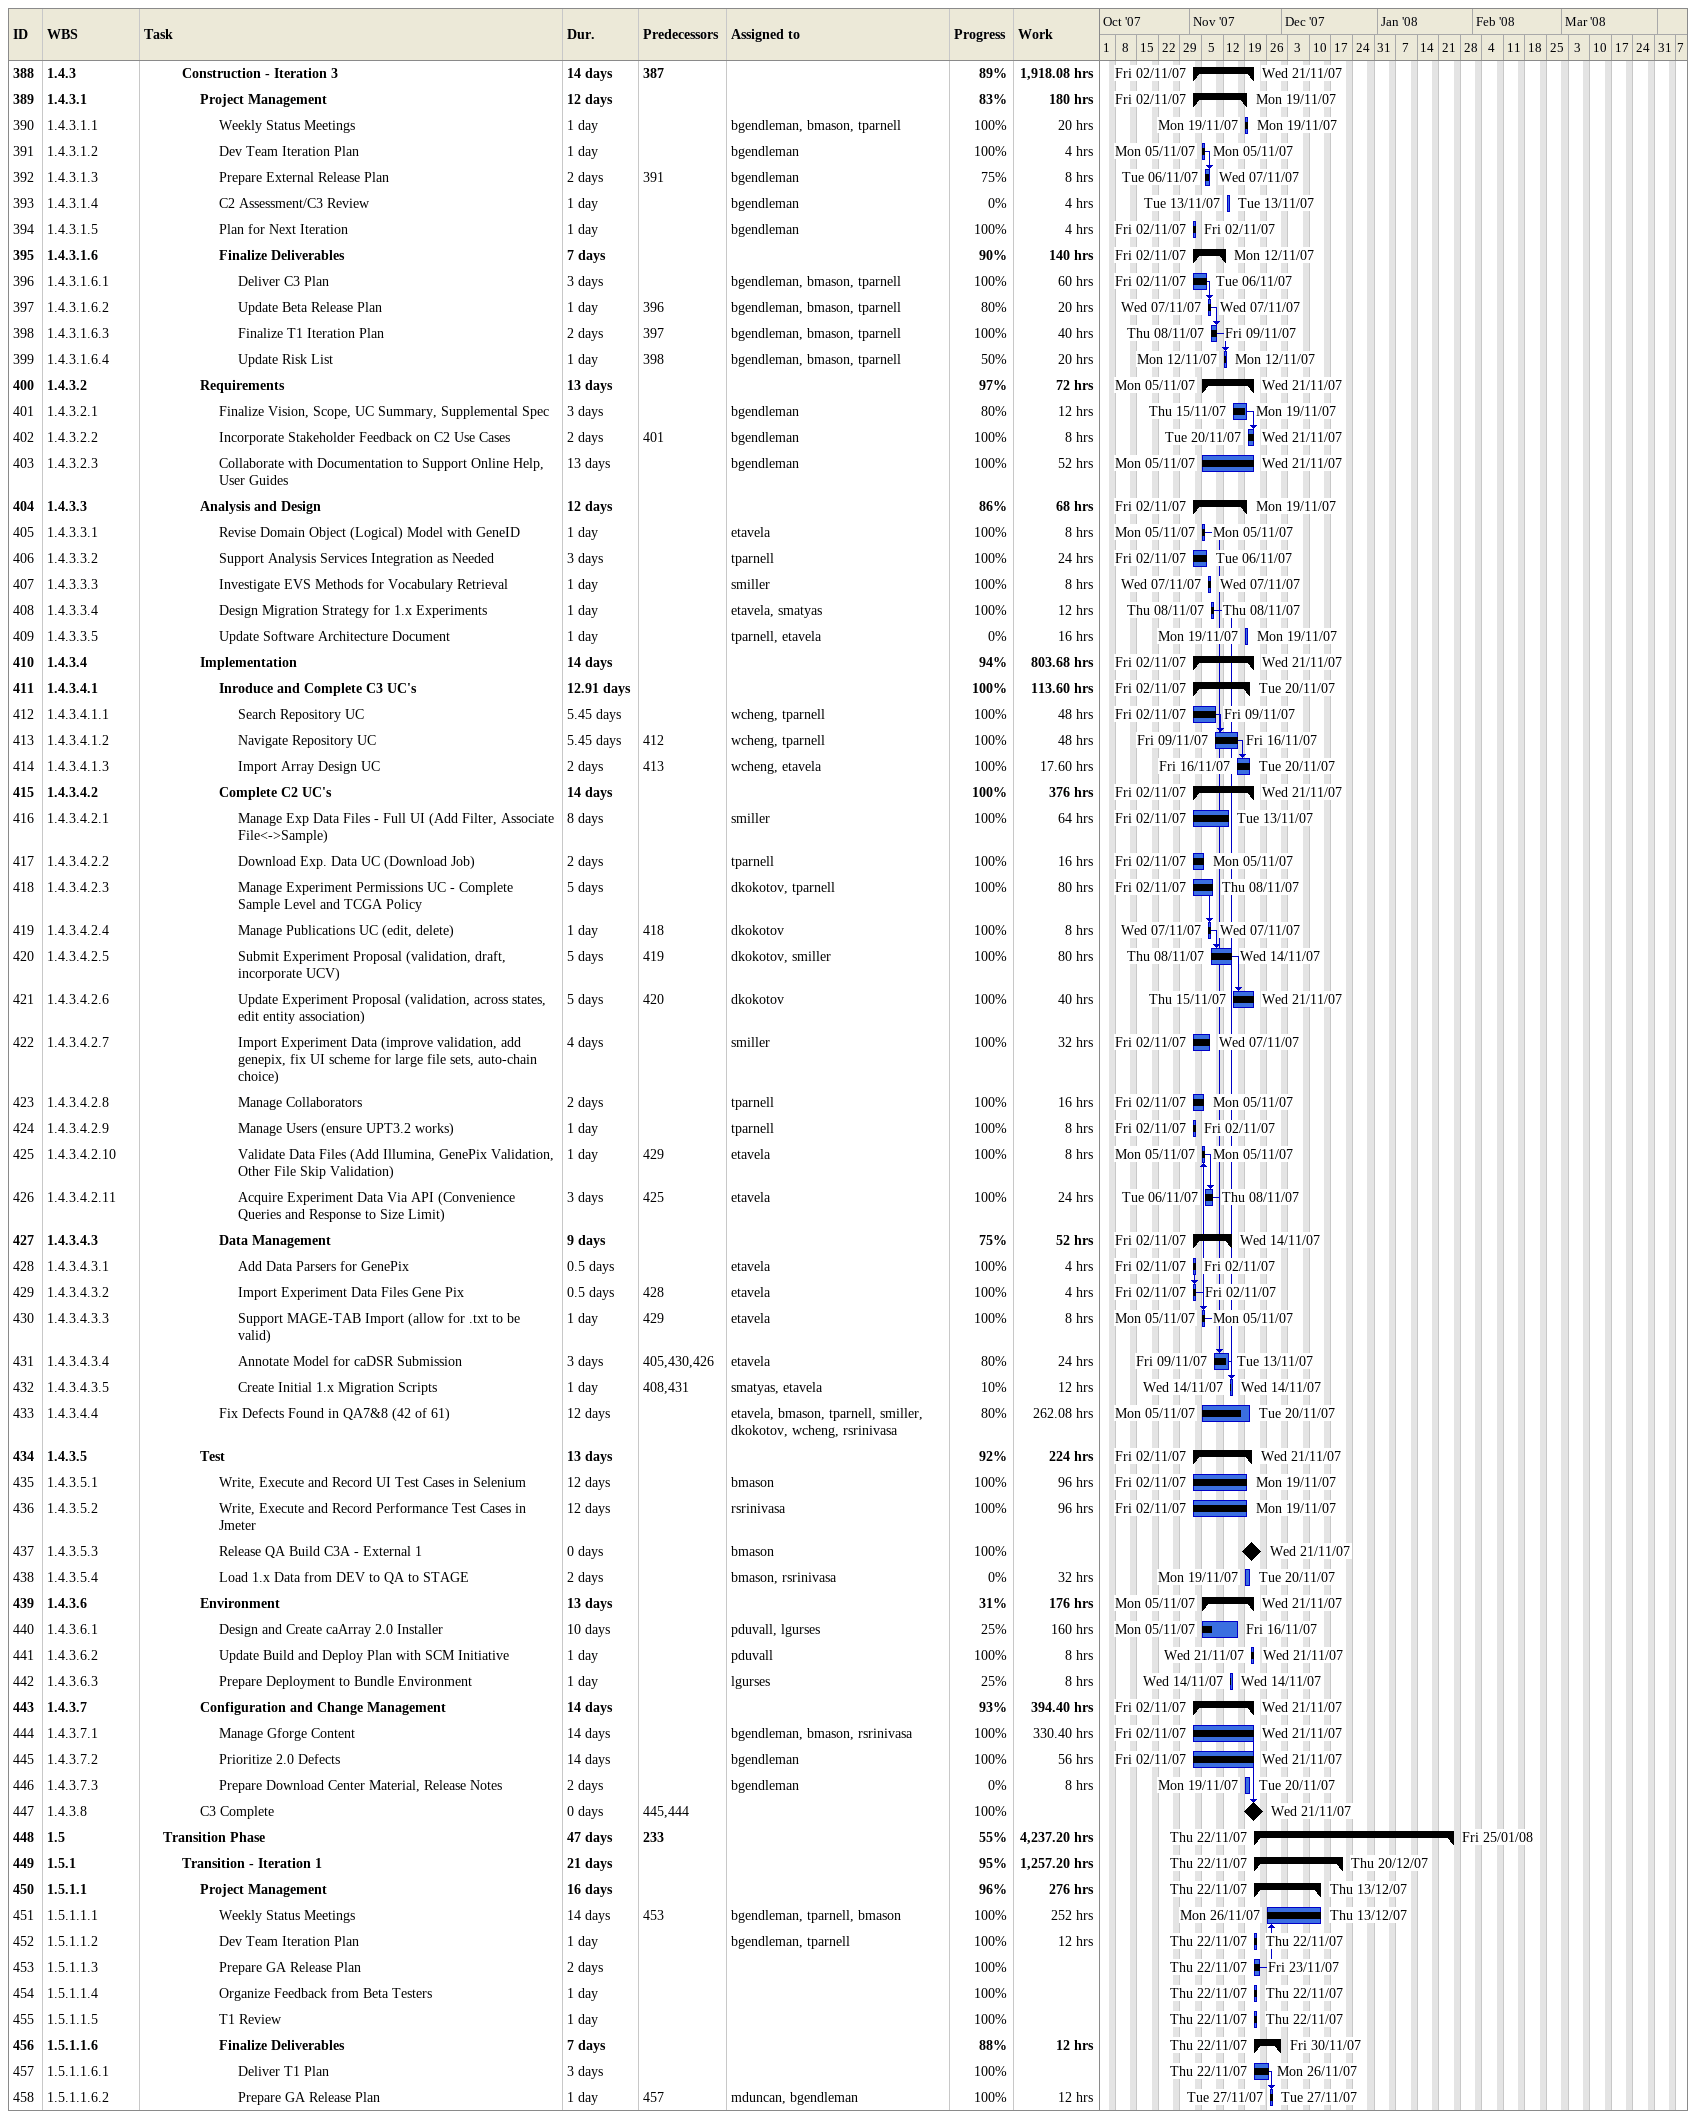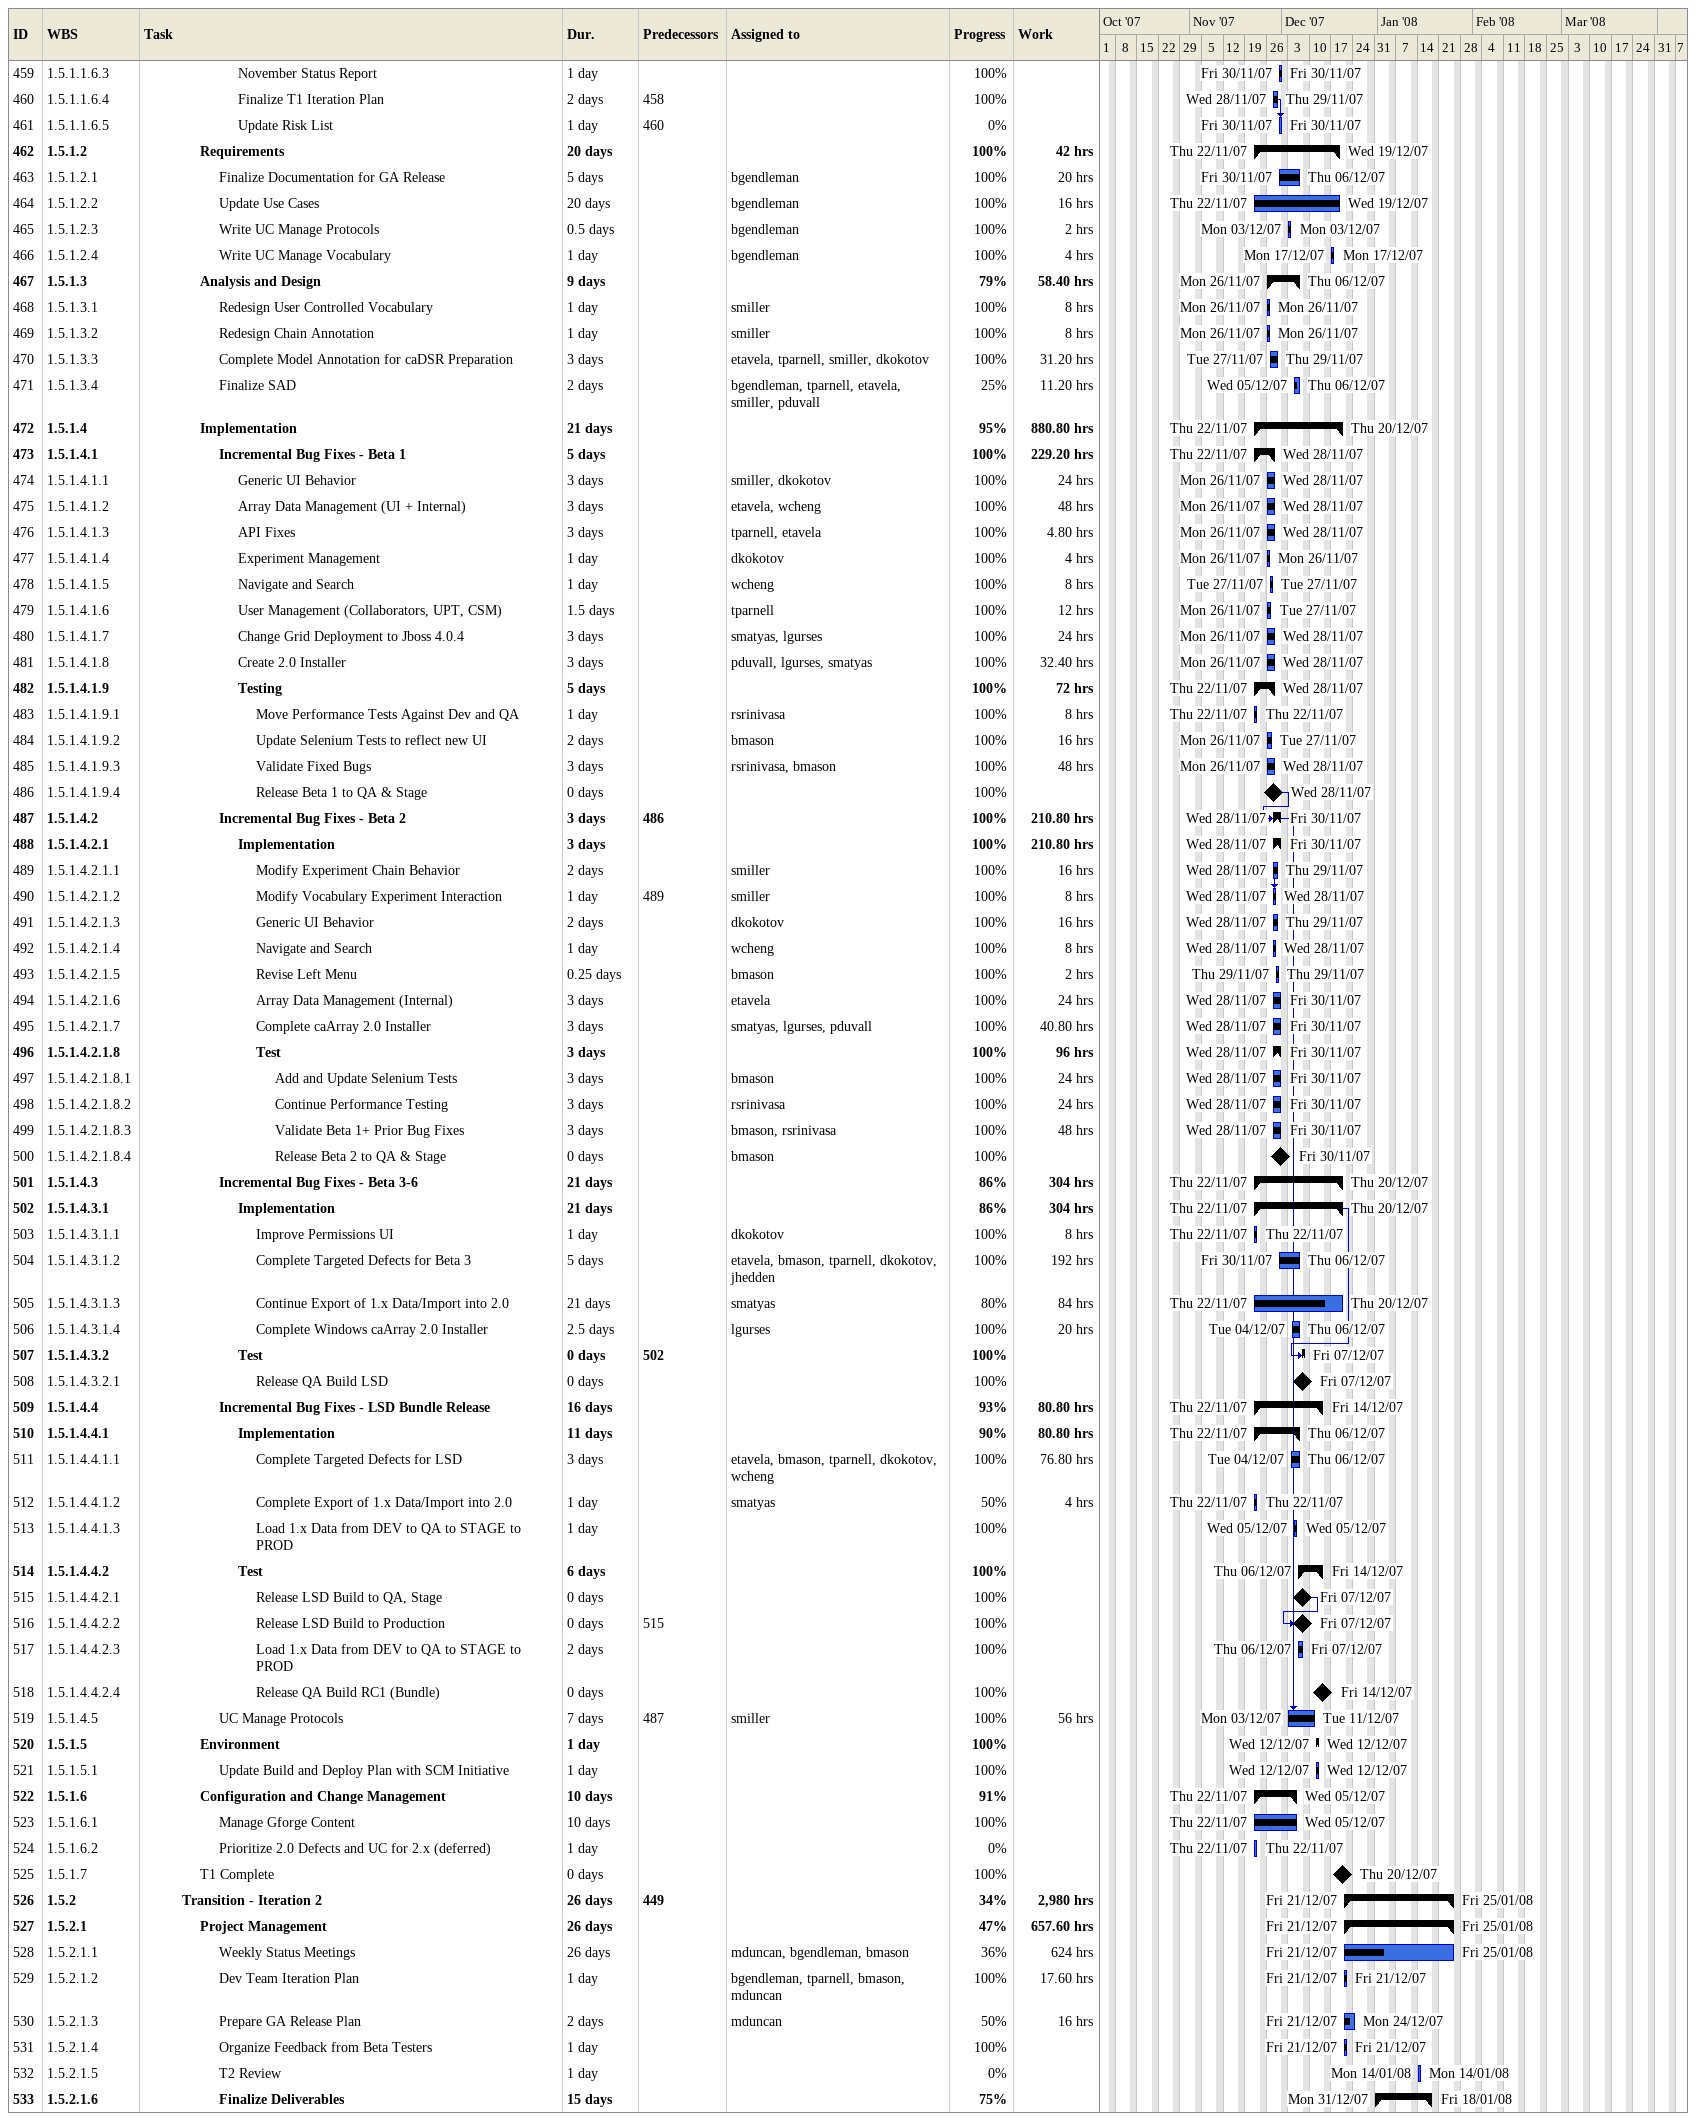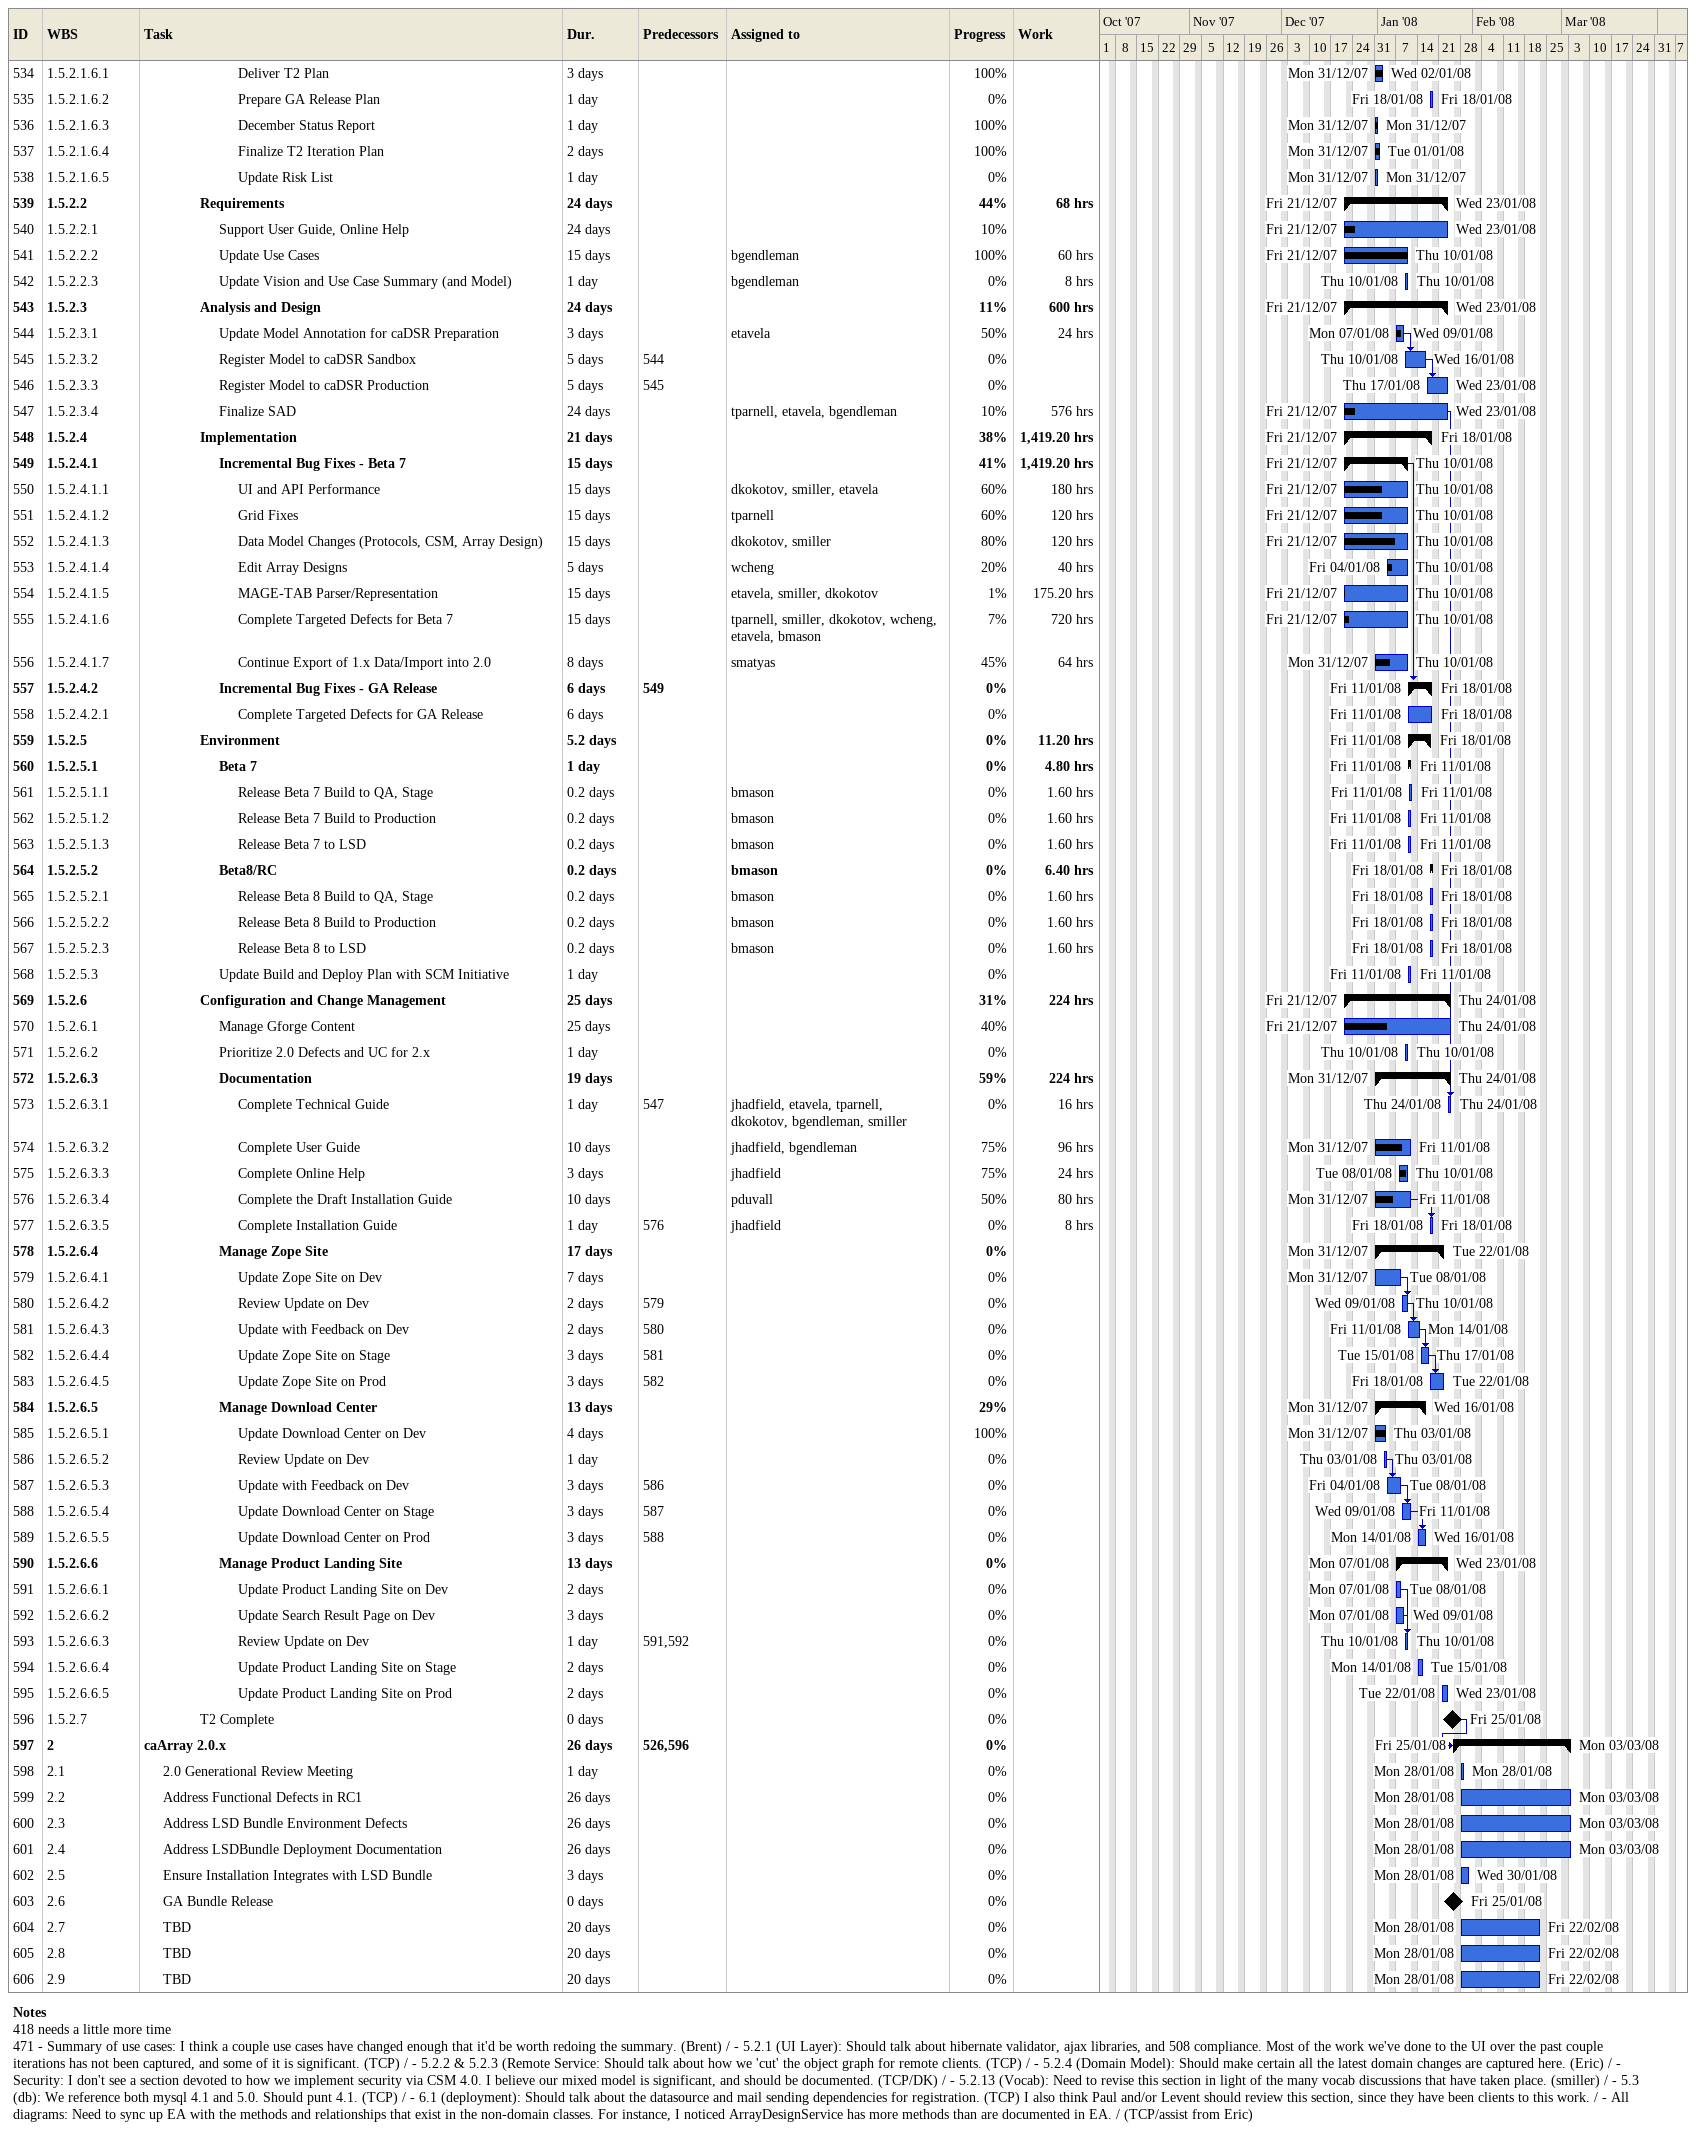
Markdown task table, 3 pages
| ID | WBS | Task | Duration | Start | Finish | Predecessors | Resources | % complete | Work (h) |
|---|---|---|---|---|---|---|---|---|---|
| 388 | 1.4.3 | **Construction - Iteration 3** | 14d | 2007-11-02 | 2007-11-21 | 387 |  | 89 | 1918.08 |
| 389 | 1.4.3.1 | **Project Management** | 12d | 2007-11-02 | 2007-11-19 |  |  | 83 | 180 |
| 390 | 1.4.3.1.1 | Weekly Status Meetings | 1d | 2007-11-19 | 2007-11-19 |  | bgendleman, bmason, tparnell | 100 | 20 |
| 391 | 1.4.3.1.2 | Dev Team Iteration Plan | 1d | 2007-11-05 | 2007-11-05 |  | bgendleman | 100 | 4 |
| 392 | 1.4.3.1.3 | Prepare External Release Plan | 2d | 2007-11-06 | 2007-11-07 | 391 | bgendleman | 75 | 8 |
| 393 | 1.4.3.1.4 | C2 Assessment/C3 Review | 1d | 2007-11-13 | 2007-11-13 |  | bgendleman | 0 | 4 |
| 394 | 1.4.3.1.5 | Plan for Next Iteration | 1d | 2007-11-02 | 2007-11-02 |  | bgendleman | 100 | 4 |
| 395 | 1.4.3.1.6 | **Finalize Deliverables** | 7d | 2007-11-02 | 2007-11-12 |  |  | 90 | 140 |
| 396 | 1.4.3.1.6.1 | Deliver C3 Plan | 3d | 2007-11-02 | 2007-11-06 |  | bgendleman, bmason, tparnell | 100 | 60 |
| 397 | 1.4.3.1.6.2 | Update Beta Release Plan | 1d | 2007-11-07 | 2007-11-07 | 396 | bgendleman, bmason, tparnell | 80 | 20 |
| 398 | 1.4.3.1.6.3 | Finalize T1 Iteration Plan | 2d | 2007-11-08 | 2007-11-09 | 397 | bgendleman, bmason, tparnell | 100 | 40 |
| 399 | 1.4.3.1.6.4 | Update Risk List | 1d | 2007-11-12 | 2007-11-12 | 398 | bgendleman, bmason, tparnell | 50 | 20 |
| 400 | 1.4.3.2 | **Requirements** | 13d | 2007-11-05 | 2007-11-21 |  |  | 97 | 72 |
| 401 | 1.4.3.2.1 | Finalize Vision, Scope, UC Summary, Supplemental Spec | 3d | 2007-11-15 | 2007-11-19 |  | bgendleman | 80 | 12 |
| 402 | 1.4.3.2.2 | Incorporate Stakeholder Feedback on C2 Use Cases | 2d | 2007-11-20 | 2007-11-21 | 401 | bgendleman | 100 | 8 |
| 403 | 1.4.3.2.3 | Collaborate with Documentation to Support Online Help, User Guides | 13d | 2007-11-05 | 2007-11-21 |  | bgendleman | 100 | 52 |
| 404 | 1.4.3.3 | **Analysis and Design** | 12d | 2007-11-02 | 2007-11-19 |  |  | 86 | 68 |
| 405 | 1.4.3.3.1 | Revise Domain Object (Logical) Model with GeneID | 1d | 2007-11-05 | 2007-11-05 |  | etavela | 100 | 8 |
| 406 | 1.4.3.3.2 | Support Analysis Services Integration as Needed | 3d | 2007-11-02 | 2007-11-06 |  | tparnell | 100 | 24 |
| 407 | 1.4.3.3.3 | Investigate EVS Methods for Vocabulary Retrieval | 1d | 2007-11-07 | 2007-11-07 |  | smiller | 100 | 8 |
| 408 | 1.4.3.3.4 | Design Migration Strategy for 1.x Experiments | 1d | 2007-11-08 | 2007-11-08 |  | etavela, smatyas | 100 | 12 |
| 409 | 1.4.3.3.5 | Update Software Architecture Document | 1d | 2007-11-19 | 2007-11-19 |  | tparnell, etavela | 0 | 16 |
| 410 | 1.4.3.4 | **Implementation** | 14d | 2007-11-02 | 2007-11-21 |  |  | 94 | 803.68 |
| 411 | 1.4.3.4.1 | **Inroduce and Complete C3 UC's** | 12.91d | 2007-11-02 | 2007-11-20 |  |  | 100 | 113.60 |
| 412 | 1.4.3.4.1.1 | Search Repository UC | 5.45d | 2007-11-02 | 2007-11-09 |  | wcheng, tparnell | 100 | 48 |
| 413 | 1.4.3.4.1.2 | Navigate Repository UC | 5.45d | 2007-11-09 | 2007-11-16 | 412 | wcheng, tparnell | 100 | 48 |
| 414 | 1.4.3.4.1.3 | Import Array Design UC | 2d | 2007-11-16 | 2007-11-20 | 413 | wcheng, etavela | 100 | 17.60 |
| 415 | 1.4.3.4.2 | **Complete C2 UC's** | 14d | 2007-11-02 | 2007-11-21 |  |  | 100 | 376 |
| 416 | 1.4.3.4.2.1 | Manage Exp Data Files - Full UI (Add Filter, Associate File<->Sample) | 8d | 2007-11-02 | 2007-11-13 |  | smiller | 100 | 64 |
| 417 | 1.4.3.4.2.2 | Download Exp. Data UC (Download Job) | 2d | 2007-11-02 | 2007-11-05 |  | tparnell | 100 | 16 |
| 418 | 1.4.3.4.2.3 | Manage Experiment Permissions UC - Complete Sample Level and TCGA Policy | 5d | 2007-11-02 | 2007-11-08 |  | dkokotov, tparnell | 100 | 80 |
| 419 | 1.4.3.4.2.4 | Manage Publications UC (edit, delete) | 1d | 2007-11-07 | 2007-11-07 | 418 | dkokotov | 100 | 8 |
| 420 | 1.4.3.4.2.5 | Submit Experiment Proposal (validation, draft, incorporate UCV) | 5d | 2007-11-08 | 2007-11-14 | 419 | dkokotov, smiller | 100 | 80 |
| 421 | 1.4.3.4.2.6 | Update Experiment Proposal (validation, across states, edit entity association) | 5d | 2007-11-15 | 2007-11-21 | 420 | dkokotov | 100 | 40 |
| 422 | 1.4.3.4.2.7 | Import Experiment Data (improve validation, add genepix, fix UI scheme for large file sets, auto-chain choice) | 4d | 2007-11-02 | 2007-11-07 |  | smiller | 100 | 32 |
| 423 | 1.4.3.4.2.8 | Manage Collaborators | 2d | 2007-11-02 | 2007-11-05 |  | tparnell | 100 | 16 |
| 424 | 1.4.3.4.2.9 | Manage Users (ensure UPT3.2 works) | 1d | 2007-11-02 | 2007-11-02 |  | tparnell | 100 | 8 |
| 425 | 1.4.3.4.2.10 | Validate Data Files (Add Illumina, GenePix Validation, Other File Skip Validation) | 1d | 2007-11-05 | 2007-11-05 | 429 | etavela | 100 | 8 |
| 426 | 1.4.3.4.2.11 | Acquire Experiment Data Via API (Convenience Queries and Response to Size Limit) | 3d | 2007-11-06 | 2007-11-08 | 425 | etavela | 100 | 24 |
| 427 | 1.4.3.4.3 | **Data Management** | 9d | 2007-11-02 | 2007-11-14 |  |  | 75 | 52 |
| 428 | 1.4.3.4.3.1 | Add Data Parsers for GenePix | 0.5d | 2007-11-02 | 2007-11-02 |  | etavela | 100 | 4 |
| 429 | 1.4.3.4.3.2 | Import Experiment Data Files Gene Pix | 0.5d | 2007-11-02 | 2007-11-02 | 428 | etavela | 100 | 4 |
| 430 | 1.4.3.4.3.3 | Support MAGE-TAB Import (allow for .txt to be valid) | 1d | 2007-11-05 | 2007-11-05 | 429 | etavela | 100 | 8 |
| 431 | 1.4.3.4.3.4 | Annotate Model for caDSR Submission | 3d | 2007-11-09 | 2007-11-13 | 405, 430, 426 | etavela | 80 | 24 |
| 432 | 1.4.3.4.3.5 | Create Initial 1.x Migration Scripts | 1d | 2007-11-14 | 2007-11-14 | 408, 431 | smatyas, etavela | 10 | 12 |
| 433 | 1.4.3.4.4 | Fix Defects Found in QA7&8 (42 of 61) | 12d | 2007-11-05 | 2007-11-20 |  | etavela, bmason, tparnell, smiller, dkokotov, wcheng, rsrinivasa | 80 | 262.08 |
| 434 | 1.4.3.5 | **Test** | 13d | 2007-11-02 | 2007-11-21 |  |  | 92 | 224 |
| 435 | 1.4.3.5.1 | Write, Execute and Record UI Test Cases in Selenium | 12d | 2007-11-02 | 2007-11-19 |  | bmason | 100 | 96 |
| 436 | 1.4.3.5.2 | Write, Execute and Record Performance Test Cases in Jmeter | 12d | 2007-11-02 | 2007-11-19 |  | rsrinivasa | 100 | 96 |
| 437 | 1.4.3.5.3 | Release QA Build C3A - External 1 | 0d | 2007-11-21 | 2007-11-21 |  | bmason | 100 |  |
| 438 | 1.4.3.5.4 | Load 1.x Data from DEV to QA to STAGE | 2d | 2007-11-19 | 2007-11-20 |  | bmason, rsrinivasa | 0 | 32 |
| 439 | 1.4.3.6 | **Environment** | 13d | 2007-11-05 | 2007-11-21 |  |  | 31 | 176 |
| 440 | 1.4.3.6.1 | Design and Create caArray 2.0 Installer | 10d | 2007-11-05 | 2007-11-16 |  | pduvall, lgurses | 25 | 160 |
| 441 | 1.4.3.6.2 | Update Build and Deploy Plan with SCM Initiative | 1d | 2007-11-21 | 2007-11-21 |  | pduvall | 100 | 8 |
| 442 | 1.4.3.6.3 | Prepare Deployment to Bundle Environment | 1d | 2007-11-14 | 2007-11-14 |  | lgurses | 25 | 8 |
| 443 | 1.4.3.7 | **Configuration and Change Management** | 14d | 2007-11-02 | 2007-11-21 |  |  | 93 | 394.40 |
| 444 | 1.4.3.7.1 | Manage Gforge Content | 14d | 2007-11-02 | 2007-11-21 |  | bgendleman, bmason, rsrinivasa | 100 | 330.40 |
| 445 | 1.4.3.7.2 | Prioritize 2.0 Defects | 14d | 2007-11-02 | 2007-11-21 |  | bgendleman | 100 | 56 |
| 446 | 1.4.3.7.3 | Prepare Download Center Material, Release Notes | 2d | 2007-11-19 | 2007-11-20 |  | bgendleman | 0 | 8 |
| 447 | 1.4.3.8 | C3 Complete | 0d | 2007-11-21 | 2007-11-21 | 445, 444 |  | 100 |  |
| 448 | 1.5 | **Transition Phase** | 47d | 2007-11-22 | 2008-01-25 | 233 |  | 55 | 4237.20 |
| 449 | 1.5.1 | **Transition - Iteration 1** | 21d | 2007-11-22 | 2007-12-20 |  |  | 95 | 1257.20 |
| 450 | 1.5.1.1 | **Project Management** | 16d | 2007-11-22 | 2007-12-13 |  |  | 96 | 276 |
| 451 | 1.5.1.1.1 | Weekly Status Meetings | 14d | 2007-11-26 | 2007-12-13 | 453 | bgendleman, tparnell, bmason | 100 | 252 |
| 452 | 1.5.1.1.2 | Dev Team Iteration Plan | 1d | 2007-11-22 | 2007-11-22 |  | bgendleman, tparnell | 100 | 12 |
| 453 | 1.5.1.1.3 | Prepare GA Release Plan | 2d | 2007-11-22 | 2007-11-23 |  |  | 100 |  |
| 454 | 1.5.1.1.4 | Organize Feedback from Beta Testers | 1d | 2007-11-22 | 2007-11-22 |  |  | 100 |  |
| 455 | 1.5.1.1.5 | T1 Review | 1d | 2007-11-22 | 2007-11-22 |  |  | 100 |  |
| 456 | 1.5.1.1.6 | **Finalize Deliverables** | 7d | 2007-11-22 | 2007-11-30 |  |  | 88 | 12 |
| 457 | 1.5.1.1.6.1 | Deliver T1 Plan | 3d | 2007-11-22 | 2007-11-26 |  |  | 100 |  |
| 458 | 1.5.1.1.6.2 | Prepare GA Release Plan | 1d | 2007-11-27 | 2007-11-27 | 457 | mduncan, bgendleman | 100 | 12 |
| 459 | 1.5.1.1.6.3 | November Status Report | 1d | 2007-11-30 | 2007-11-30 |  |  | 100 |  |
| 460 | 1.5.1.1.6.4 | Finalize T1 Iteration Plan | 2d | 2007-11-28 | 2007-11-29 | 458 |  | 100 |  |
| 461 | 1.5.1.1.6.5 | Update Risk List | 1d | 2007-11-30 | 2007-11-30 | 460 |  | 0 |  |
| 462 | 1.5.1.2 | **Requirements** | 20d | 2007-11-22 | 2007-12-19 |  |  | 100 | 42 |
| 463 | 1.5.1.2.1 | Finalize Documentation for GA Release | 5d | 2007-11-30 | 2007-12-06 |  | bgendleman | 100 | 20 |
| 464 | 1.5.1.2.2 | Update Use Cases | 20d | 2007-11-22 | 2007-12-19 |  | bgendleman | 100 | 16 |
| 465 | 1.5.1.2.3 | Write UC Manage Protocols | 0.5d | 2007-12-03 | 2007-12-03 |  | bgendleman | 100 | 2 |
| 466 | 1.5.1.2.4 | Write UC Manage Vocabulary | 1d | 2007-12-17 | 2007-12-17 |  | bgendleman | 100 | 4 |
| 467 | 1.5.1.3 | **Analysis and Design** | 9d | 2007-11-26 | 2007-12-06 |  |  | 79 | 58.40 |
| 468 | 1.5.1.3.1 | Redesign User Controlled Vocabulary | 1d | 2007-11-26 | 2007-11-26 |  | smiller | 100 | 8 |
| 469 | 1.5.1.3.2 | Redesign Chain Annotation | 1d | 2007-11-26 | 2007-11-26 |  | smiller | 100 | 8 |
| 470 | 1.5.1.3.3 | Complete Model Annotation for caDSR Preparation | 3d | 2007-11-27 | 2007-11-29 |  | etavela, tparnell, smiller, dkokotov | 100 | 31.20 |
| 471 | 1.5.1.3.4 | Finalize SAD | 2d | 2007-12-05 | 2007-12-06 |  | bgendleman, tparnell, etavela, smiller, pduvall | 25 | 11.20 |
| 472 | 1.5.1.4 | **Implementation** | 21d | 2007-11-22 | 2007-12-20 |  |  | 95 | 880.80 |
| 473 | 1.5.1.4.1 | **Incremental Bug Fixes - Beta 1** | 5d | 2007-11-22 | 2007-11-28 |  |  | 100 | 229.20 |
| 474 | 1.5.1.4.1.1 | Generic UI Behavior | 3d | 2007-11-26 | 2007-11-28 |  | smiller, dkokotov | 100 | 24 |
| 475 | 1.5.1.4.1.2 | Array Data Management (UI + Internal) | 3d | 2007-11-26 | 2007-11-28 |  | etavela, wcheng | 100 | 48 |
| 476 | 1.5.1.4.1.3 | API Fixes | 3d | 2007-11-26 | 2007-11-28 |  | tparnell, etavela | 100 | 4.80 |
| 477 | 1.5.1.4.1.4 | Experiment Management | 1d | 2007-11-26 | 2007-11-26 |  | dkokotov | 100 | 4 |
| 478 | 1.5.1.4.1.5 | Navigate and Search | 1d | 2007-11-27 | 2007-11-27 |  | wcheng | 100 | 8 |
| 479 | 1.5.1.4.1.6 | User Management (Collaborators, UPT, CSM) | 1.5d | 2007-11-26 | 2007-11-27 |  | tparnell | 100 | 12 |
| 480 | 1.5.1.4.1.7 | Change Grid Deployment to Jboss 4.0.4 | 3d | 2007-11-26 | 2007-11-28 |  | smatyas, lgurses | 100 | 24 |
| 481 | 1.5.1.4.1.8 | Create 2.0 Installer | 3d | 2007-11-26 | 2007-11-28 |  | pduvall, lgurses, smatyas | 100 | 32.40 |
| 482 | 1.5.1.4.1.9 | **Testing** | 5d | 2007-11-22 | 2007-11-28 |  |  | 100 | 72 |
| 483 | 1.5.1.4.1.9.1 | Move Performance Tests Against Dev and QA | 1d | 2007-11-22 | 2007-11-22 |  | rsrinivasa | 100 | 8 |
| 484 | 1.5.1.4.1.9.2 | Update Selenium Tests to reflect new UI | 2d | 2007-11-26 | 2007-11-27 |  | bmason | 100 | 16 |
| 485 | 1.5.1.4.1.9.3 | Validate Fixed Bugs | 3d | 2007-11-26 | 2007-11-28 |  | rsrinivasa, bmason | 100 | 48 |
| 486 | 1.5.1.4.1.9.4 | Release Beta 1 to QA & Stage | 0d | 2007-11-28 | 2007-11-28 |  |  | 100 |  |
| 487 | 1.5.1.4.2 | **Incremental Bug Fixes - Beta 2** | 3d | 2007-11-28 | 2007-11-30 | 486 |  | 100 | 210.80 |
| 488 | 1.5.1.4.2.1 | **Implementation** | 3d | 2007-11-28 | 2007-11-30 |  |  | 100 | 210.80 |
| 489 | 1.5.1.4.2.1.1 | Modify Experiment Chain Behavior | 2d | 2007-11-28 | 2007-11-29 |  | smiller | 100 | 16 |
| 490 | 1.5.1.4.2.1.2 | Modify Vocabulary Experiment Interaction | 1d | 2007-11-28 | 2007-11-28 | 489 | smiller | 100 | 8 |
| 491 | 1.5.1.4.2.1.3 | Generic UI Behavior | 2d | 2007-11-28 | 2007-11-29 |  | dkokotov | 100 | 16 |
| 492 | 1.5.1.4.2.1.4 | Navigate and Search | 1d | 2007-11-28 | 2007-11-28 |  | wcheng | 100 | 8 |
| 493 | 1.5.1.4.2.1.5 | Revise Left Menu | 0.25d | 2007-11-29 | 2007-11-29 |  | bmason | 100 | 2 |
| 494 | 1.5.1.4.2.1.6 | Array Data Management (Internal) | 3d | 2007-11-28 | 2007-11-30 |  | etavela | 100 | 24 |
| 495 | 1.5.1.4.2.1.7 | Complete caArray 2.0 Installer | 3d | 2007-11-28 | 2007-11-30 |  | smatyas, lgurses, pduvall | 100 | 40.80 |
| 496 | 1.5.1.4.2.1.8 | **Test** | 3d | 2007-11-28 | 2007-11-30 |  |  | 100 | 96 |
| 497 | 1.5.1.4.2.1.8.1 | Add and Update Selenium Tests | 3d | 2007-11-28 | 2007-11-30 |  | bmason | 100 | 24 |
| 498 | 1.5.1.4.2.1.8.2 | Continue Performance Testing | 3d | 2007-11-28 | 2007-11-30 |  | rsrinivasa | 100 | 24 |
| 499 | 1.5.1.4.2.1.8.3 | Validate Beta 1+ Prior Bug Fixes | 3d | 2007-11-28 | 2007-11-30 |  | bmason, rsrinivasa | 100 | 48 |
| 500 | 1.5.1.4.2.1.8.4 | Release Beta 2 to QA & Stage | 0d | 2007-11-30 | 2007-11-30 |  | bmason | 100 |  |
| 501 | 1.5.1.4.3 | **Incremental Bug Fixes - Beta 3-6** | 21d | 2007-11-22 | 2007-12-20 |  |  | 86 | 304 |
| 502 | 1.5.1.4.3.1 | **Implementation** | 21d | 2007-11-22 | 2007-12-20 |  |  | 86 | 304 |
| 503 | 1.5.1.4.3.1.1 | Improve Permissions UI | 1d | 2007-11-22 | 2007-11-22 |  | dkokotov | 100 | 8 |
| 504 | 1.5.1.4.3.1.2 | Complete Targeted Defects for Beta 3 | 5d | 2007-11-30 | 2007-12-06 |  | etavela, bmason, tparnell, dkokotov, jhedden | 100 | 192 |
| 505 | 1.5.1.4.3.1.3 | Continue Export of 1.x Data/Import into 2.0 | 21d | 2007-11-22 | 2007-12-20 |  | smatyas | 80 | 84 |
| 506 | 1.5.1.4.3.1.4 | Complete Windows caArray 2.0 Installer | 2.5d | 2007-12-04 | 2007-12-06 |  | lgurses | 100 | 20 |
| 507 | 1.5.1.4.3.2 | **Test** | 0d | 2007-12-07 | 2007-12-07 | 502 |  | 100 |  |
| 508 | 1.5.1.4.3.2.1 | Release QA Build LSD | 0d | 2007-12-07 | 2007-12-07 |  |  | 100 |  |
| 509 | 1.5.1.4.4 | **Incremental Bug Fixes - LSD Bundle Release** | 16d | 2007-11-22 | 2007-12-14 |  |  | 93 | 80.80 |
| 510 | 1.5.1.4.4.1 | **Implementation** | 11d | 2007-11-22 | 2007-12-06 |  |  | 90 | 80.80 |
| 511 | 1.5.1.4.4.1.1 | Complete Targeted Defects for LSD | 3d | 2007-12-04 | 2007-12-06 |  | etavela, bmason, tparnell, dkokotov, wcheng | 100 | 76.80 |
| 512 | 1.5.1.4.4.1.2 | Complete Export of 1.x Data/Import into 2.0 | 1d | 2007-11-22 | 2007-11-22 |  | smatyas | 50 | 4 |
| 513 | 1.5.1.4.4.1.3 | Load 1.x Data from DEV to QA to STAGE to PROD | 1d | 2007-12-05 | 2007-12-05 |  |  | 100 |  |
| 514 | 1.5.1.4.4.2 | **Test** | 6d | 2007-12-06 | 2007-12-14 |  |  | 100 |  |
| 515 | 1.5.1.4.4.2.1 | Release LSD Build to QA, Stage | 0d | 2007-12-07 | 2007-12-07 |  |  | 100 |  |
| 516 | 1.5.1.4.4.2.2 | Release LSD Build to Production | 0d | 2007-12-07 | 2007-12-07 | 515 |  | 100 |  |
| 517 | 1.5.1.4.4.2.3 | Load 1.x Data from DEV to QA to STAGE to PROD | 2d | 2007-12-06 | 2007-12-07 |  |  | 100 |  |
| 518 | 1.5.1.4.4.2.4 | Release QA Build RC1 (Bundle) | 0d | 2007-12-14 | 2007-12-14 |  |  | 100 |  |
| 519 | 1.5.1.4.5 | UC Manage Protocols | 7d | 2007-12-03 | 2007-12-11 | 487 | smiller | 100 | 56 |
| 520 | 1.5.1.5 | **Environment** | 1d | 2007-12-12 | 2007-12-12 |  |  | 100 |  |
| 521 | 1.5.1.5.1 | Update Build and Deploy Plan with SCM Initiative | 1d | 2007-12-12 | 2007-12-12 |  |  | 100 |  |
| 522 | 1.5.1.6 | **Configuration and Change Management** | 10d | 2007-11-22 | 2007-12-05 |  |  | 91 |  |
| 523 | 1.5.1.6.1 | Manage Gforge Content | 10d | 2007-11-22 | 2007-12-05 |  |  | 100 |  |
| 524 | 1.5.1.6.2 | Prioritize 2.0 Defects and UC for 2.x (deferred) | 1d | 2007-11-22 | 2007-11-22 |  |  | 0 |  |
| 525 | 1.5.1.7 | T1 Complete | 0d | 2007-12-20 | 2007-12-20 |  |  | 100 |  |
| 526 | 1.5.2 | **Transition - Iteration 2** | 26d | 2007-12-21 | 2008-01-25 | 449 |  | 34 | 2980 |
| 527 | 1.5.2.1 | **Project Management** | 26d | 2007-12-21 | 2008-01-25 |  |  | 47 | 657.60 |
| 528 | 1.5.2.1.1 | Weekly Status Meetings | 26d | 2007-12-21 | 2008-01-25 |  | mduncan, bgendleman, bmason | 36 | 624 |
| 529 | 1.5.2.1.2 | Dev Team Iteration Plan | 1d | 2007-12-21 | 2007-12-21 |  | bgendleman, tparnell, bmason, mduncan | 100 | 17.60 |
| 530 | 1.5.2.1.3 | Prepare GA Release Plan | 2d | 2007-12-21 | 2007-12-24 |  | mduncan | 50 | 16 |
| 531 | 1.5.2.1.4 | Organize Feedback from Beta Testers | 1d | 2007-12-21 | 2007-12-21 |  |  | 100 |  |
| 532 | 1.5.2.1.5 | T2 Review | 1d | 2008-01-14 | 2008-01-14 |  |  | 0 |  |
| 533 | 1.5.2.1.6 | **Finalize Deliverables** | 15d | 2007-12-31 | 2008-01-18 |  |  | 75 |  |
| 534 | 1.5.2.1.6.1 | Deliver T2 Plan | 3d | 2007-12-31 | 2008-01-02 |  |  | 100 |  |
| 535 | 1.5.2.1.6.2 | Prepare GA Release Plan | 1d | 2008-01-18 | 2008-01-18 |  |  | 0 |  |
| 536 | 1.5.2.1.6.3 | December Status Report | 1d | 2007-12-31 | 2007-12-31 |  |  | 100 |  |
| 537 | 1.5.2.1.6.4 | Finalize T2 Iteration Plan | 2d | 2007-12-31 | 2008-01-01 |  |  | 100 |  |
| 538 | 1.5.2.1.6.5 | Update Risk List | 1d | 2007-12-31 | 2007-12-31 |  |  | 0 |  |
| 539 | 1.5.2.2 | **Requirements** | 24d | 2007-12-21 | 2008-01-23 |  |  | 44 | 68 |
| 540 | 1.5.2.2.1 | Support User Guide, Online Help | 24d | 2007-12-21 | 2008-01-23 |  |  | 10 |  |
| 541 | 1.5.2.2.2 | Update Use Cases | 15d | 2007-12-21 | 2008-01-10 |  | bgendleman | 100 | 60 |
| 542 | 1.5.2.2.3 | Update Vision and Use Case Summary (and Model) | 1d | 2008-01-10 | 2008-01-10 |  | bgendleman | 0 | 8 |
| 543 | 1.5.2.3 | **Analysis and Design** | 24d | 2007-12-21 | 2008-01-23 |  |  | 11 | 600 |
| 544 | 1.5.2.3.1 | Update Model Annotation for caDSR Preparation | 3d | 2008-01-07 | 2008-01-09 |  | etavela | 50 | 24 |
| 545 | 1.5.2.3.2 | Register Model to caDSR Sandbox | 5d | 2008-01-10 | 2008-01-16 | 544 |  | 0 |  |
| 546 | 1.5.2.3.3 | Register Model to caDSR Production | 5d | 2008-01-17 | 2008-01-23 | 545 |  | 0 |  |
| 547 | 1.5.2.3.4 | Finalize SAD | 24d | 2007-12-21 | 2008-01-23 |  | tparnell, etavela, bgendleman | 10 | 576 |
| 548 | 1.5.2.4 | **Implementation** | 21d | 2007-12-21 | 2008-01-18 |  |  | 38 | 1419.20 |
| 549 | 1.5.2.4.1 | **Incremental Bug Fixes - Beta 7** | 15d | 2007-12-21 | 2008-01-10 |  |  | 41 | 1419.20 |
| 550 | 1.5.2.4.1.1 | UI and API Performance | 15d | 2007-12-21 | 2008-01-10 |  | dkokotov, smiller, etavela | 60 | 180 |
| 551 | 1.5.2.4.1.2 | Grid Fixes | 15d | 2007-12-21 | 2008-01-10 |  | tparnell | 60 | 120 |
| 552 | 1.5.2.4.1.3 | Data Model Changes (Protocols, CSM, Array Design) | 15d | 2007-12-21 | 2008-01-10 |  | dkokotov, smiller | 80 | 120 |
| 553 | 1.5.2.4.1.4 | Edit Array Designs | 5d | 2008-01-04 | 2008-01-10 |  | wcheng | 20 | 40 |
| 554 | 1.5.2.4.1.5 | MAGE-TAB Parser/Representation | 15d | 2007-12-21 | 2008-01-10 |  | etavela, smiller, dkokotov | 1 | 175.20 |
| 555 | 1.5.2.4.1.6 | Complete Targeted Defects for Beta 7 | 15d | 2007-12-21 | 2008-01-10 |  | tparnell, smiller, dkokotov, wcheng, etavela, bmason | 7 | 720 |
| 556 | 1.5.2.4.1.7 | Continue Export of 1.x Data/Import into 2.0 | 8d | 2007-12-31 | 2008-01-10 |  | smatyas | 45 | 64 |
| 557 | 1.5.2.4.2 | **Incremental Bug Fixes - GA Release** | 6d | 2008-01-11 | 2008-01-18 | 549 |  | 0 |  |
| 558 | 1.5.2.4.2.1 | Complete Targeted Defects for GA Release | 6d | 2008-01-11 | 2008-01-18 |  |  | 0 |  |
| 559 | 1.5.2.5 | **Environment** | 5.2d | 2008-01-11 | 2008-01-18 |  |  | 0 | 11.20 |
| 560 | 1.5.2.5.1 | **Beta 7** | 1d | 2008-01-11 | 2008-01-11 |  |  | 0 | 4.80 |
| 561 | 1.5.2.5.1.1 | Release Beta 7 Build to QA, Stage | 0.2d | 2008-01-11 | 2008-01-11 |  | bmason | 0 | 1.60 |
| 562 | 1.5.2.5.1.2 | Release Beta 7 Build to Production | 0.2d | 2008-01-11 | 2008-01-11 |  | bmason | 0 | 1.60 |
| 563 | 1.5.2.5.1.3 | Release Beta 7 to LSD | 0.2d | 2008-01-11 | 2008-01-11 |  | bmason | 0 | 1.60 |
| 564 | 1.5.2.5.2 | **Beta8/RC** | 0.2d | 2008-01-18 | 2008-01-18 |  | bmason | 0 | 6.40 |
| 565 | 1.5.2.5.2.1 | Release Beta 8 Build to QA, Stage | 0.2d | 2008-01-18 | 2008-01-18 |  | bmason | 0 | 1.60 |
| 566 | 1.5.2.5.2.2 | Release Beta 8 Build to Production | 0.2d | 2008-01-18 | 2008-01-18 |  | bmason | 0 | 1.60 |
| 567 | 1.5.2.5.2.3 | Release Beta 8 to LSD | 0.2d | 2008-01-18 | 2008-01-18 |  | bmason | 0 | 1.60 |
| 568 | 1.5.2.5.3 | Update Build and Deploy Plan with SCM Initiative | 1d | 2008-01-11 | 2008-01-11 |  |  | 0 |  |
| 569 | 1.5.2.6 | **Configuration and Change Management** | 25d | 2007-12-21 | 2008-01-24 |  |  | 31 | 224 |
| 570 | 1.5.2.6.1 | Manage Gforge Content | 25d | 2007-12-21 | 2008-01-24 |  |  | 40 |  |
| 571 | 1.5.2.6.2 | Prioritize 2.0 Defects and UC for 2.x | 1d | 2008-01-10 | 2008-01-10 |  |  | 0 |  |
| 572 | 1.5.2.6.3 | **Documentation** | 19d | 2007-12-31 | 2008-01-24 |  |  | 59 | 224 |
| 573 | 1.5.2.6.3.1 | Complete Technical Guide | 1d | 2008-01-24 | 2008-01-24 | 547 | jhadfield, etavela, tparnell, dkokotov, bgendleman, smiller | 0 | 16 |
| 574 | 1.5.2.6.3.2 | Complete User Guide | 10d | 2007-12-31 | 2008-01-11 |  | jhadfield, bgendleman | 75 | 96 |
| 575 | 1.5.2.6.3.3 | Complete Online Help | 3d | 2008-01-08 | 2008-01-10 |  | jhadfield | 75 | 24 |
| 576 | 1.5.2.6.3.4 | Complete the Draft Installation Guide | 10d | 2007-12-31 | 2008-01-11 |  | pduvall | 50 | 80 |
| 577 | 1.5.2.6.3.5 | Complete Installation Guide | 1d | 2008-01-18 | 2008-01-18 | 576 | jhadfield | 0 | 8 |
| 578 | 1.5.2.6.4 | **Manage Zope Site** | 17d | 2007-12-31 | 2008-01-22 |  |  | 0 |  |
| 579 | 1.5.2.6.4.1 | Update Zope Site on Dev | 7d | 2007-12-31 | 2008-01-08 |  |  | 0 |  |
| 580 | 1.5.2.6.4.2 | Review Update on Dev | 2d | 2008-01-09 | 2008-01-10 | 579 |  | 0 |  |
| 581 | 1.5.2.6.4.3 | Update with Feedback on Dev | 2d | 2008-01-11 | 2008-01-14 | 580 |  | 0 |  |
| 582 | 1.5.2.6.4.4 | Update Zope Site on Stage | 3d | 2008-01-15 | 2008-01-17 | 581 |  | 0 |  |
| 583 | 1.5.2.6.4.5 | Update Zope Site on Prod | 3d | 2008-01-18 | 2008-01-22 | 582 |  | 0 |  |
| 584 | 1.5.2.6.5 | **Manage Download Center** | 13d | 2007-12-31 | 2008-01-16 |  |  | 29 |  |
| 585 | 1.5.2.6.5.1 | Update Download Center on Dev | 4d | 2007-12-31 | 2008-01-03 |  |  | 100 |  |
| 586 | 1.5.2.6.5.2 | Review Update on Dev | 1d | 2008-01-03 | 2008-01-03 |  |  | 0 |  |
| 587 | 1.5.2.6.5.3 | Update with Feedback on Dev | 3d | 2008-01-04 | 2008-01-08 | 586 |  | 0 |  |
| 588 | 1.5.2.6.5.4 | Update Download Center on Stage | 3d | 2008-01-09 | 2008-01-11 | 587 |  | 0 |  |
| 589 | 1.5.2.6.5.5 | Update Download Center on Prod | 3d | 2008-01-14 | 2008-01-16 | 588 |  | 0 |  |
| 590 | 1.5.2.6.6 | **Manage Product Landing Site** | 13d | 2008-01-07 | 2008-01-23 |  |  | 0 |  |
| 591 | 1.5.2.6.6.1 | Update Product Landing Site on Dev | 2d | 2008-01-07 | 2008-01-08 |  |  | 0 |  |
| 592 | 1.5.2.6.6.2 | Update Search Result Page on Dev | 3d | 2008-01-07 | 2008-01-09 |  |  | 0 |  |
| 593 | 1.5.2.6.6.3 | Review Update on Dev | 1d | 2008-01-10 | 2008-01-10 | 591, 592 |  | 0 |  |
| 594 | 1.5.2.6.6.4 | Update Product Landing Site on Stage | 2d | 2008-01-14 | 2008-01-15 |  |  | 0 |  |
| 595 | 1.5.2.6.6.5 | Update Product Landing Site on Prod | 2d | 2008-01-22 | 2008-01-23 |  |  | 0 |  |
| 596 | 1.5.2.7 | T2 Complete | 0d | 2008-01-25 | 2008-01-25 |  |  | 0 |  |
| 597 | 2 | **caArray 2.0.x** | 26d | 2008-01-25 | 2008-03-03 | 526, 596 |  | 0 |  |
| 598 | 2.1 | 2.0 Generational Review Meeting | 1d | 2008-01-28 | 2008-01-28 |  |  | 0 |  |
| 599 | 2.2 | Address Functional Defects in RC1 | 26d | 2008-01-28 | 2008-03-03 |  |  | 0 |  |
| 600 | 2.3 | Address LSD Bundle Environment Defects | 26d | 2008-01-28 | 2008-03-03 |  |  | 0 |  |
| 601 | 2.4 | Address LSDBundle Deployment Documentation | 26d | 2008-01-28 | 2008-03-03 |  |  | 0 |  |
| 602 | 2.5 | Ensure Installation Integrates with LSD Bundle | 3d | 2008-01-28 | 2008-01-30 |  |  | 0 |  |
| 603 | 2.6 | GA Bundle Release | 0d | 2008-01-25 | 2008-01-25 |  |  | 0 |  |
| 604 | 2.7 | TBD | 20d | 2008-01-28 | 2008-02-22 |  |  | 0 |  |
| 605 | 2.8 | TBD | 20d | 2008-01-28 | 2008-02-22 |  |  | 0 |  |
| 606 | 2.9 | TBD | 20d | 2008-01-28 | 2008-02-22 |  |  | 0 |  |

Notes
- 418: needs a little more time
- 471: - Summary of use cases: I think a couple use cases have changed enough that it'd be worth redoing the summary. (Brent) / - 5.2.1 (UI Layer): Should talk about hibernate validator, ajax libraries, and 508 compliance. Most of the work we've done to the UI over the past couple iterations has not been captured, and some of it is significant. (TCP) / - 5.2.2 & 5.2.3 (Remote Service: Should talk about how we 'cut' the object graph for remote clients. (TCP) / - 5.2.4 (Domain Model): Should make certain all the latest domain changes are captured here. (Eric) / - Security: I don't see a section devoted to how we implement security via CSM 4.0. I believe our mixed model is significant, and should be documented. (TCP/DK) / - 5.2.13 (Vocab): Need to revise this section in light of the many vocab discussions that have taken place. (smiller) / - 5.3 (db): We reference both mysql 4.1 and 5.0. Should punt 4.1. (TCP) / - 6.1 (deployment): Should talk about the datasource and mail sending dependencies for registration. (TCP) I also think Paul and/or Levent should review this section, since they have been clients to this work. / - All diagrams: Need to sync up EA with the methods and relationships that exist in the non-domain classes. For instance, I noticed ArrayDesignService has more methods than are documented in EA. / (TCP/assist from Eric)
